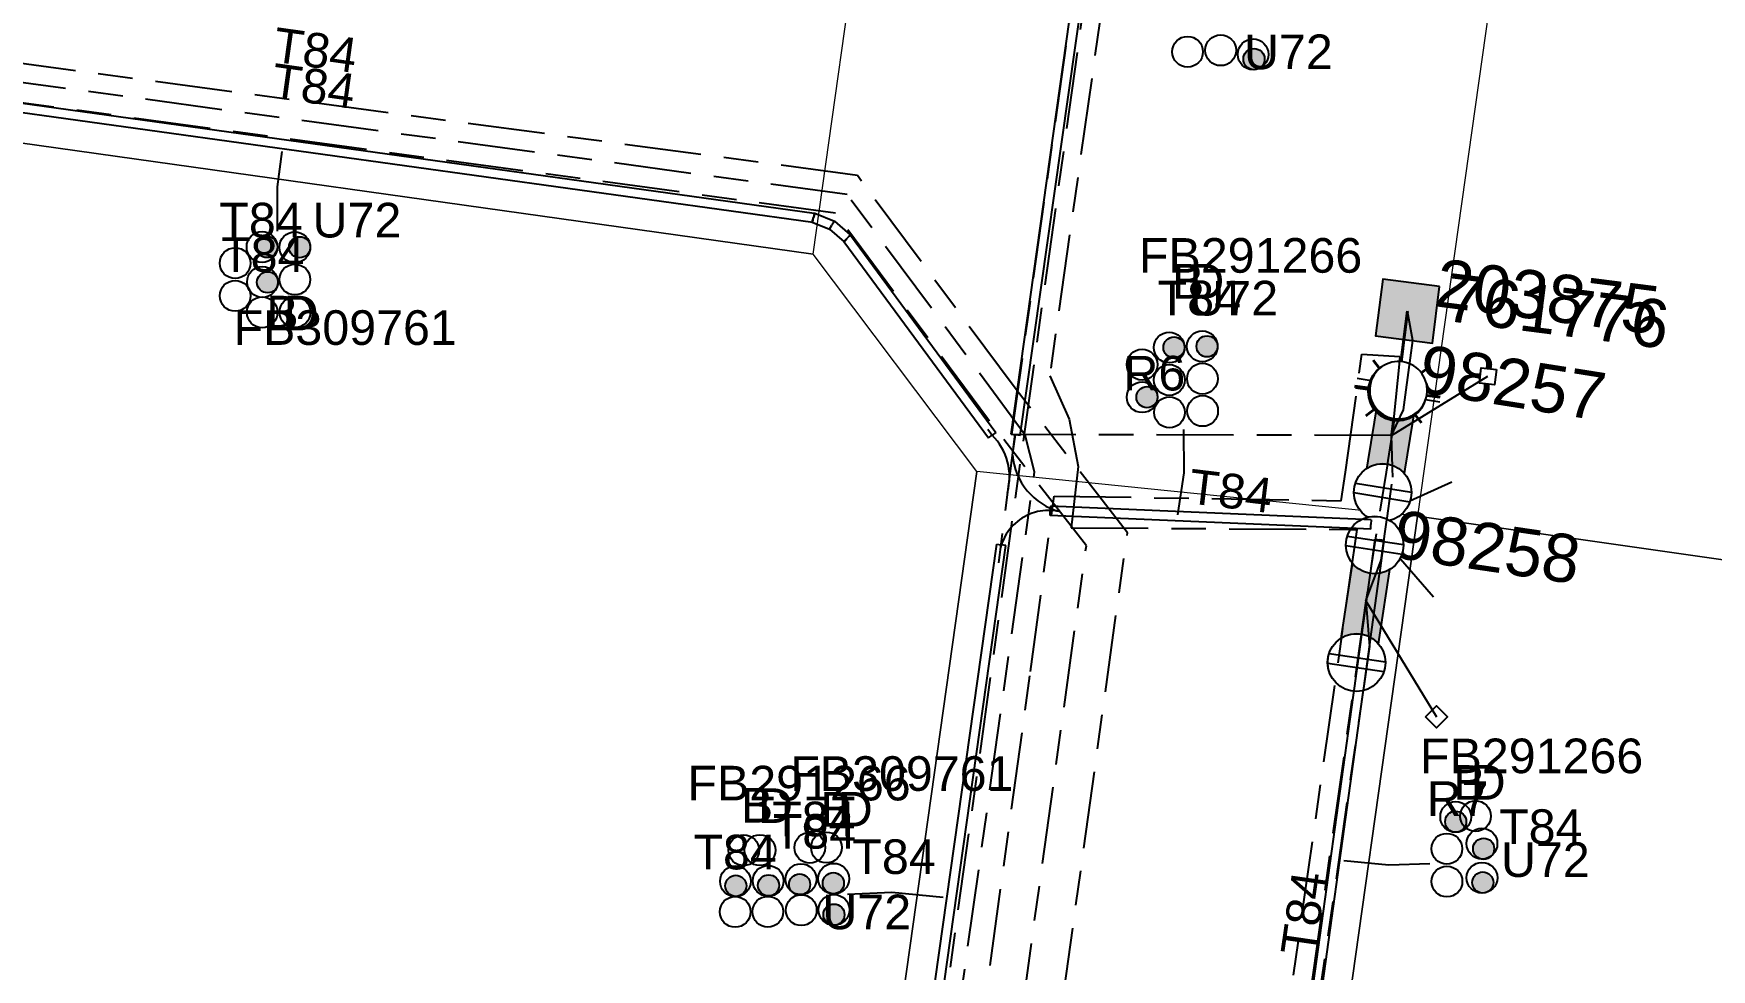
# Model space of a CAD drawing. Header units: metres. Extents: x 277863 to 282129, y 6130772 to 6135401.
# Drawn here: x 279434.9 to 279522.1, y 6133746.9 to 6133795.6 of the extents above; entities that cross this region are included whole.
import ezdxf
from ezdxf.enums import TextEntityAlignment as Align

# ---------------------------------------------------------------- set-up
doc = ezdxf.new("R2010")
doc.units = ezdxf.units.M
doc.linetypes.add('Cable Exist UG', pattern=[8.2, 4, -1.2, 1.8, -1.2])
doc.layers.get('0').update_dxf_attribs({"color": 6})
for name, color, linetype, lineweight in [('Cadastre Buildings_SP_EXT', 9, 'Continuous', 5), ('Cadastre Land Parcels_SP_EXT', 9, 'Continuous', 5), ('Cadastre Roads_SP_EXT', 9, 'Continuous', 5)]:
    doc.layers.add(name, color=color, linetype=linetype, lineweight=lineweight)
for name, color, linetype in [('Duct_SP_EXT', 7, 'Continuous'), ('Equip_LV_EXT', 7, 'Continuous'), ('Equip_SP_SL_EXT', 7, 'Continuous'), ('Mains_HV_EXT', 7, 'Continuous'), ('Mains_LV_EXT', 7, 'Continuous'), ('Mains_SL_EXT', 7, 'Continuous'), ('Services_SP_EXT', 7, 'Continuous'), ('SupportsUG_SP_LV_EXT', 7, 'Continuous'), ('SupportsUG_SP_LV_SL_EXT', 7, 'Continuous'), ('Trench_SP_EXT', 7, 'Continuous')]:
    doc.layers.add(name, color=color, linetype=linetype)
doc.styles.add('COLUMN_LABEL', font='arial.ttf')
doc.styles.add('iecARIAL', font='arial.ttf', dxfattribs={"height": 2})
doc.styles.add('POLE_LABEL', font='arial.ttf')
doc.styles.get("Standard").update_dxf_attribs({"font": 'arial.ttf'})

# ---------------------------------------------------------------- blocks, each defined once
blk = doc.blocks.new('COLUMN_EXT')
blk.add_hatch(color=256).paths.add_polyline_path([(-1.485, 1.485), (-1.485, -1.485), (1.485, -1.485), (1.485, 1.485)])
blk.add_lwpolyline([(-1.485, -1.485), (1.485, -1.485), (1.485, 1.485), (-1.485, 1.485)], close=True)
for tag, height, style, flags, p in [('ASSET_NUM', 2.5, 'COLUMN_LABEL', 8, (2, 2)), ('STRUCTURE_PLANT_NUMBER', 0.2, 'POLE_LABEL', 9, (1.813, 0.031)), ('STREET_CODE', 0.2, 'COLUMN_LABEL', 9, (1.813, -0.2))]:
    blk.add_attdef(tag, text='', height=height, dxfattribs=dict(style=style, flags=flags)).set_placement(p, align=Align.MIDDLE_LEFT)
at = {"flags": 9}
for tag, p in [('OWNED_BY', (1.813, -0.6)), ('STATE', (1.813, -0.8)), ('COLUMN_TYPE', (1.813, -0.4)), ('STREETNAME', (1.813, -1.6)), ('SUBURB', (1.813, -1.8)), ('USAGE', (1.813, -1)), ('LEGEND', (1.813, -1.2)), ('LOCATION', (1.813, -1.4)), ('NOTES', (1.813, -2))]:
    blk.add_attdef(tag, text='', height=0.2, dxfattribs=at).set_placement(p, align=Align.MIDDLE_LEFT)
at = {"flags": 1}
blk.add_attdef('Z', (1.813, -2.351), '', height=0.2, dxfattribs=at)
blk = doc.blocks.new('PILLAR_EXT')
blk.add_hatch(color=256).paths.add_polyline_path([(-2.475, 0.99), (-2.475, -0.99), (2.475, -0.99), (2.475, 0.99)])
blk.add_lwpolyline([(-2.475, -0.99), (2.475, -0.99), (2.475, 0.99), (-2.475, 0.99)], close=True)
at = {"style": 'iecARIAL', "flags": 8}
blk.add_attdef('ASSET_NUM', (1.5, 3.5), '', height=2.5, dxfattribs=at)
for tag, p, flags in [('OWNED_BY', (0, -0.2), 9), ('STATE', (0, -0.4), 9), ('SUPPORT_TYPE', (0, -0.6), 9), ('USAGE', (0, -0.8), 9), ('LEGEND', (0, -1), 9), ('STREETNAME', (0, -1.8), 9), ('LOCATION', (0, -1.2), 9), ('NOTES', (0, -1.4), 9), ('PARENT', (0, -1.6), 9), ('SUBURB', (0, -2), 1)]:
    blk.add_attdef(tag, p, '', height=0.2, dxfattribs=dict(flags=flags))
blk = doc.blocks.new('DUCT_EXT')
blk.add_circle((0, 0.8), 0.8)
at = {"flags": 1}
blk.add_attdef('Z', (0, 0), '', height=0.2, dxfattribs=at)
at = {"flags": 9}
for tag, p in [('DUCT_CODE', (0, 0)), ('XSECT_TYPE', (0, -0.2)), ('STATE', (0, -0.6)), ('FB_REFERENCE', (0, -0.4)), ('NOTES', (0, -0.8))]:
    blk.add_attdef(tag, text='', height=0.2, dxfattribs=at).set_placement(p, align=Align.MIDDLE_LEFT)
blk = doc.blocks.new('SL_LANTERN_EXT')
at = {"lineweight": 40}
for p, q in [((0, 1.968), (0, 6.468)), ((-1.459, 5.676), (-1.061, 5.278)), ((1.458, 5.676), (1.06, 5.278)), ((-2.25, 4.218), (2.25, 4.218)), ((-1.459, 2.759), (-1.061, 3.157)), ((0, 0), (0, 2.721)), ((1.458, 2.759), (1.06, 3.157))]:
    blk.add_line(p, q, dxfattribs=at)
blk.add_circle((0, 4.218), 1.5, dxfattribs=at)
at = {"style": 'iecARIAL', "flags": 8}
blk.add_attdef('ASSET_NUM', (1.5, 1.5), '', height=2.5, dxfattribs=at)
for tag, p, height, flags in [('CONSTRUCTED_VOLTAGE', (0.981, -0.653), 0.2, 9), ('CONTROL_TYPE', (0.981, -0.853), 0.2, 9), ('LANTERN_PURPOSE', (0.981, -1.053), 0.2, 9), ('LNUMBER', (2.181, -3.253), 2.5, 8), ('OPERATING_VOLTAGE', (0.981, -1.653), 0.2, 9), ('ORIENTATION', (0.981, -1.853), 0.2, 9), ('LANTERN_TYPE', (0.981, -1.253), 0.2, 9), ('NO_PHASES', (0.981, -1.453), 0.2, 9), ('OWNED_BY', (0.981, -2.053), 0.2, 9), ('STATE', (0.981, -2.253), 0.2, 9), ('CEXIST', (0.981, -2.653), 0.2, 9), ('USAGE', (0.981, -2.453), 0.2, 9), ('CNEW', (0.981, -2.853), 0.2, 9), ('CNUMBER', (0.981, -3.053), 0.2, 9), ('CREMOVE', (0.981, -3.253), 0.2, 9), ('CREPLACE', (0.981, -3.453), 0.2, 9), ('LKINGHEIGHT', (0.981, -3.653), 0.2, 9), ('LBRACKET', (0.981, -3.853), 0.2, 9), ('LBRACKETVOCAB', (0.981, -4.053), 0.2, 9), ('LCATEGORY', (0.981, -4.253), 0.2, 9), ('LCHARGE1', (0.981, -4.453), 0.2, 9), ('LCHARGE1PERCENT', (0.981, -4.653), 0.2, 9), ('LCHARGE2', (0.981, -4.853), 0.2, 9), ('LCHARGE2PERCENT', (0.981, -5.053), 0.2, 9), ('LCHARGE3', (0.981, -5.253), 0.2, 9), ('LCHARGE3PERCENT', (0.981, -5.453), 0.2, 9), ('LEXIST', (0.981, -5.653), 0.2, 9), ('LLAMP', (0.981, -5.853), 0.2, 9), ('LLAMPVOCAB', (0.981, -6.053), 0.2, 9), ('LMAST', (0.981, -6.253), 0.2, 9), ('LMASTVOCAB', (0.981, -6.453), 0.2, 9), ('LNEW', (0.981, -6.653), 0.2, 9), ('LANTNUMBER', (0.981, -6.853), 0.2, 9), ('LOUTREACH', (0.981, -7.253), 0.2, 9), ('LOUTREACHVOCAB', (0.981, -7.453), 0.2, 9), ('LRATECODE', (0.981, -7.653), 0.2, 9), ('LREMOVE', (0.981, -7.853), 0.2, 9), ('LREPLACE', (0.981, -8.053), 0.2, 9), ('LTYPE', (0.981, -8.253), 0.2, 9), ('LTYPEVOCAB', (0.981, -8.453), 0.2, 9), ('LEGEND', (0.981, -8.653), 0.2, 9), ('LOCATION', (0.981, -8.853), 0.2, 9), ('STREETNAME', (0.981, -9.253), 0.2, 9), ('SUBURB', (0.981, -9.453), 0.2, 1), ('NOTES', (0.981, -9.053), 0.2, 9)]:
    blk.add_attdef(tag, p, '', height=height, dxfattribs=dict(flags=flags))
blk = doc.blocks.new('CCP_EXT')
at = {"flags": 9}
for tag, p in [('STATE', (0, -1.8)), ('USAGE', (0, -1.2)), ('LEGEND', (0, -1.4)), ('LIFE_SUPPORT', (0, -1.6)), ('NOTES', (0, -2))]:
    blk.add_attdef(tag, text='', height=0.2, dxfattribs=at).set_placement(p, align=Align.MIDDLE_LEFT)
blk.add_wipeout([(0, 0.566), (0.566, 0), (0, -0.566), (-0.566, 0)])
blk.add_lwpolyline([(-0.566, 0), (0, 0.566), (0.566, 0), (0, -0.566), (-0.566, 0)])
at = {"flags": 1}
blk.add_attdef('Z', (0, 0), '', height=0.2, dxfattribs=at)
at = {"flags": 9}
for tag, p in [('CCP_TYPE', (0, 0)), ('OPERATING_VOLTAGE', (0, -0.6)), ('ORIENTATION', (0, -0.8)), ('CONSTRUCTED_VOLTAGE', (0, -0.2)), ('NO_PHASES', (0, -0.4)), ('OWNED_BY', (0, -1))]:
    blk.add_attdef(tag, text='', height=0.2, dxfattribs=at).set_placement(p, align=Align.MIDDLE_LEFT)
blk = doc.blocks.new('LV_UG_LINKS_OPEN_EXT')
for p, q in [((-0.249, 1.473), (-0.249, 2.22)), ((0.249, 1.473), (0.249, 2.22)), ((-0.249, -1.473), (-0.249, -2.22)), ((0.249, -1.473), (0.249, -2.22))]:
    blk.add_line(p, q)
at = {"flags": 9}
for tag, p in [('ACTUAL_STATUS', (0, 0)), ('OPERATING_VOLTAGE', (0, -0.6)), ('ORIENTATION', (0, -0.8)), ('CONSTRUCTED_VOLTAGE', (0, -0.2)), ('NO_PHASES', (0, -0.4)), ('STATE', (0, -1)), ('SWITCH_TYPE', (0, -1.2)), ('USAGE', (0, -1.4)), ('NOTES', (0, -1.6))]:
    blk.add_attdef(tag, text='', height=0.2, dxfattribs=at).set_placement(p, align=Align.MIDDLE_LEFT)
at = {"flags": 1}
blk.add_attdef('Z', (0, 0), '', height=0.2, dxfattribs=at)
blk.add_wipeout([(-0.249, 1.473), (-0.432, 1.43), (-0.608, 1.365), (-0.774, 1.278), (-0.928, 1.171), (-1.067, 1.045), (-1.19, 0.903), (-1.294, 0.747), (-1.377, 0.579), (-1.439, 0.402), (-1.478, 0.218), (-1.494, 0.031), (-1.486, -0.156), (-1.455, -0.341), (-1.4, -0.521), (-1.324, -0.692), (-1.227, -0.853), (-1.11, -1), (-0.976, -1.131), (-0.827, -1.244), (-0.664, -1.338), (-0.491, -1.411), (-0.311, -1.461), (-0.125, -1.489), (0.062, -1.493), (0.249, -1.473), (0.432, -1.43), (0.608, -1.365), (0.774, -1.278), (0.928, -1.171), (1.067, -1.045), (1.19, -0.903), (1.294, -0.747), (1.377, -0.579), (1.439, -0.402), (1.478, -0.218), (1.494, -0.031), (1.486, 0.156), (1.455, 0.341), (1.4, 0.521), (1.324, 0.692), (1.227, 0.853), (1.11, 1), (0.976, 1.131), (0.827, 1.244), (0.664, 1.338), (0.491, 1.411), (0.311, 1.461), (0.125, 1.489), (-0.062, 1.493)])
blk.add_lwpolyline([(0, -1.494, 1), (0, 1.494, 1)], format="xyb", close=True)
blk = doc.blocks.new('LV_UG_LINKS_CLOSED_EXT')
blk.add_wipeout([(-1.056, 1.057), (-1.18, 0.916), (-1.286, 0.761), (-1.371, 0.594), (-1.435, 0.417), (-1.476, 0.234), (-1.493, 0.047), (-1.487, -0.14), (-1.458, -0.326), (-1.406, -0.506), (-1.331, -0.678), (-1.236, -0.839), (-1.121, -0.988), (-0.988, -1.12), (-0.84, -1.235), (-0.679, -1.331), (-0.506, -1.406), (-0.326, -1.458), (-0.141, -1.487), (0.047, -1.493), (0.233, -1.476), (0.416, -1.435), (0.593, -1.371), (0.76, -1.286), (0.915, -1.181), (1.056, -1.057), (1.18, -0.916), (1.286, -0.761), (1.371, -0.594), (1.435, -0.417), (1.476, -0.234), (1.493, -0.047), (1.487, 0.14), (1.458, 0.326), (1.406, 0.506), (1.331, 0.678), (1.236, 0.839), (1.121, 0.988), (0.988, 1.12), (0.84, 1.235), (0.679, 1.331), (0.506, 1.406), (0.326, 1.458), (0.141, 1.487), (-0.047, 1.493), (-0.233, 1.476), (-0.416, 1.435), (-0.593, 1.371), (-0.76, 1.286), (-0.915, 1.181)])
for p, q in [((-0.25, -1.479), (-0.25, 1.479)), ((0.25, -1.479), (0.25, 1.479))]:
    blk.add_line(p, q)
blk.add_circle((0, 0), 1.5)
at = {"flags": 9}
for tag, p in [('ACTUAL_STATUS', (0, 0)), ('OPERATING_VOLTAGE', (0, -0.6)), ('ORIENTATION', (0, -0.8)), ('CONSTRUCTED_VOLTAGE', (0, -0.2)), ('NO_PHASES', (0, -0.4)), ('STATE', (0, -1)), ('SWITCH_TYPE', (0, -1.2)), ('USAGE', (0, -1.4)), ('NOTES', (0, -1.6))]:
    blk.add_attdef(tag, text='', height=0.2, dxfattribs=at).set_placement(p, align=Align.MIDDLE_LEFT)
at = {"flags": 1}
blk.add_attdef('Z', (0, 0), '', height=0.2, dxfattribs=at)
blk = doc.blocks.new('CABLE_LARGE_EXT')
h = blk.add_hatch(color=256)
edge = h.paths.add_edge_path()
edge.add_arc((0, 0.55), 0.55, 0, 360)
blk.add_circle((0, 0.55), 0.55)
at = {"flags": 1}
blk.add_attdef('Z', (0, 0), '', height=0.2, dxfattribs=at)
at = {"flags": 9}
for tag, p in [('COND_CODE', (0, 0)), ('XSECT_SIZE', (0, -0.6)), ('STATE', (0, -0.4)), ('FB_REFERENCE', (0, -0.2)), ('NOTES', (0, -0.8))]:
    blk.add_attdef(tag, text='', height=0.2, dxfattribs=at).set_placement(p, align=Align.MIDDLE_LEFT)

msp = doc.modelspace()

# ---------------------------------------------------------------- linework, layer by layer
at = {"layer": 'Cadastre Land Parcels_SP_EXT', "linetype": 'Continuous'}
for points in [[(279506.842, 6133770.479), (279599.348, 6133757.262), (279610.301, 6133835.109), (279517.772, 6133848.132), (279512.315, 6133809.358), (279506.842, 6133770.479)], [(279417.495, 6133731.617), (279476.963, 6133723.285), (279483.937, 6133772.797), (279475.425, 6133784.103), (279426.048, 6133791.022), (279417.495, 6133731.617)]]:
    msp.add_lwpolyline(points, close=True, dxfattribs=at)
at = {"layer": 'Cadastre Roads_SP_EXT', "linetype": 'Continuous'}
msp.add_lwpolyline([(279335.899, 6133803.605), (279350.759, 6133801.537), (279405.582, 6133793.89), (279416.142, 6133792.411), (279426.048, 6133791.022), (279475.425, 6133784.103), (279478.215, 6133803.939), (279408.371, 6133813.718), (279329.572, 6133824.389)], dxfattribs=at)
at = {"layer": 'Duct_SP_EXT'}
for p, q in [((279485.713, 6133774.745), (279490.558, 6133809.02)), ((279486.189, 6133774.678), (279491.034, 6133808.953)), ((279407.844, 6133795.617), (279475.481, 6133786.236)), ((279407.778, 6133795.141), (279475.415, 6133785.76)), ((279475.384, 6133785.765), (279475.448, 6133785.998)), ((279475.415, 6133785.76), (279475.448, 6133785.998)), ((279475.481, 6133786.236), (279475.448, 6133785.998)), ((279475.512, 6133786.232), (279475.448, 6133785.998)), ((279475.481, 6133786.236), (279475.512, 6133786.232)), ((279475.512, 6133786.232), (279476.533, 6133785.805)), ((279475.415, 6133785.76), (279475.384, 6133785.765)), ((279475.384, 6133785.765), (279476.278, 6133785.391)), ((279476.278, 6133785.391), (279476.406, 6133785.598)), ((279476.278, 6133785.391), (279477.038, 6133784.74)), ((279476.533, 6133785.805), (279476.406, 6133785.598)), ((279476.533, 6133785.805), (279477.35, 6133785.105)), ((279477.017, 6133784.758), (279477.194, 6133784.922)), ((279477.038, 6133784.74), (279477.017, 6133784.758)), ((279477.017, 6133784.758), (279484.539, 6133774.546)), ((279477.038, 6133784.74), (279477.194, 6133784.922)), ((279477.35, 6133785.105), (279477.194, 6133784.922)), ((279477.371, 6133785.087), (279477.194, 6133784.922)), ((279477.35, 6133785.105), (279477.371, 6133785.087)), ((279477.371, 6133785.087), (279484.926, 6133774.83)), ((279484.539, 6133774.546), (279484.733, 6133774.688)), ((279484.926, 6133774.83), (279484.733, 6133774.688)), ((279485.713, 6133774.745), (279485.951, 6133774.712)), ((279486.189, 6133774.678), (279485.951, 6133774.712)), ((279487.737, 6133770.519), (279487.747, 6133770.759)), ((279487.757, 6133770.999), (279487.747, 6133770.759)), ((279478.195, 6133720.954), (279484.969, 6133769.026)), ((279478.671, 6133720.887), (279485.444, 6133768.959)), ((279484.969, 6133769.026), (279485.207, 6133768.992)), ((279485.444, 6133768.959), (279485.207, 6133768.992))]:
    msp.add_line(p, q, dxfattribs=at)
for points in [[(279447.591, 6133785.288), (279447.582, 6133787.602), (279447.84, 6133789.438)], [(279494.673, 6133774.985), (279494.686, 6133772.733), (279494.37, 6133770.548)], [(279507.472, 6133752.409), (279505.339, 6133752.332), (279503, 6133752.563)], [(279477.216, 6133750.827), (279479.52, 6133750.94), (279482.184, 6133750.669)]]:
    msp.add_lwpolyline(points, dxfattribs=at)
at = {"layer": 'Mains_HV_EXT', "linetype": 'Cable Exist UG'}
msp.add_lwpolyline([(279470.792, 6133714.786), (279471.459, 6133716.642), (279478.92, 6133715.642), (279478.92, 6133715.642), (279486.931, 6133772.779), (279486.453, 6133774.69), (279486.453, 6133774.69), (279477.199, 6133787.195), (279426.398, 6133794.091), (279417.674, 6133795.345), (279272.75, 6133815.171), (279271.906, 6133808.271), (279270.72, 6133806.834)], dxfattribs=at)
at = {"layer": 'Mains_LV_EXT', "linetype": 'Cable Exist UG'}
for points in [[(279494.786, 6133835.194), (279481.448, 6133739.158), (279484.616, 6133733.28), (279484.255, 6133730.53), (279482.102, 6133729.542), (279479.727, 6133712.942), (279474.183, 6133713.726), (279470.759, 6133714.672)], [(279470.74, 6133714.74), (279473, 6133710.584), (279483.31, 6133709.373), (279483.777, 6133712.612), (279483.777, 6133712.612), (279485.795, 6133726.86), (279487.966, 6133727.848), (279488.795, 6133734.186), (279487.248, 6133736.979), (279491.763, 6133769.619), (279485.918, 6133777.125), (279477.726, 6133788.186), (279426.463, 6133795.051), (279406.977, 6133797.688), (279408.146, 6133811.751)], [(279470.74, 6133714.74), (279473.113, 6133711.635), (279481.473, 6133710.593), (279481.857, 6133713.504), (279481.857, 6133713.504), (279483.95, 6133728.206), (279486.11, 6133729.187), (279486.703, 6133733.723), (279485.268, 6133736.295), (279485.108, 6133736.18), (279485.108, 6133736.18), (279489.626, 6133768.936), (279484.483, 6133775.561), (279484.483, 6133775.561), (279476.593, 6133786.228), (279426.218, 6133793.055), (279416.175, 6133794.408)]]:
    msp.add_lwpolyline(points, dxfattribs=at)
at = {"layer": 'Trench_SP_EXT', "linetype": 'Cable Exist UG'}
for points in [[(279484.501, 6133775.002), (279484.733, 6133774.688), (279484.733, 6133774.688, -0.267489), (279485.525, 6133771.712)], [(279488.237, 6133770.715, -0.310768), (279485.785, 6133773.65), (279485.785, 6133773.65), (279485.951, 6133774.712)], [(279488.237, 6133770.715, 0.487512), (279485.092, 6133768.155)]]:
    msp.add_lwpolyline(points, format="xyb", dxfattribs=at)
for points in [[(279485.911, 6133774.743), (279485.058, 6133768.052)], [(279504.868, 6133770.546), (279505.17, 6133772.714)], [(279508.625, 6133772.241), (279504.868, 6133770.546)], [(279507.665, 6133766.275), (279504.747, 6133769.629)]]:
    msp.add_lwpolyline(points, dxfattribs=at)

# ---------------------------------------------------------------- block references
at = {"layer": 'Duct_SP_EXT'}
for name, p in [('DUCT_EXT', (279494.887, 6133793.817)), ('DUCT_EXT', (279496.608, 6133793.895)), ('DUCT_EXT', (279498.292, 6133793.683)), ('CABLE_LARGE_EXT', (279498.34, 6133793.686)), ('DUCT_EXT', (279471.824, 6133752.312)), ('DUCT_EXT', (279472.664, 6133752.317)), ('DUCT_EXT', (279475.253, 6133752.448)), ('DUCT_EXT', (279476.117, 6133752.455)), ('DUCT_EXT', (279471.388, 6133750.697)), ('DUCT_EXT', (279473.09, 6133750.721)), ('DUCT_EXT', (279474.795, 6133750.809)), ('DUCT_EXT', (279476.496, 6133750.831)), ('CABLE_LARGE_EXT', (279471.409, 6133750.711)), ('CABLE_LARGE_EXT', (279473.111, 6133750.736)), ('CABLE_LARGE_EXT', (279474.724, 6133750.782)), ('CABLE_LARGE_EXT', (279476.478, 6133750.848)), ('DUCT_EXT', (279471.376, 6133749.11)), ('DUCT_EXT', (279473.074, 6133749.115)), ('DUCT_EXT', (279474.81, 6133749.198)), ('DUCT_EXT', (279476.509, 6133749.213)), ('CABLE_LARGE_EXT', (279476.509, 6133749.213))]:
    msp.add_blockref(name, p, dxfattribs=at)
for name, p, rotation in [('DUCT_EXT', (279447.588, 6133784.47), 90.08808923163085), ('DUCT_EXT', (279449.291, 6133784.457), 90.08808923163085), ('DUCT_EXT', (279446.188, 6133783.631), 90.08808923163085), ('CABLE_LARGE_EXT', (279447.588, 6133784.47), 90.08808923163085), ('CABLE_LARGE_EXT', (279449.291, 6133784.457), 90.08808923163085), ('DUCT_EXT', (279447.606, 6133782.649), 90.08808923163085), ('DUCT_EXT', (279449.292, 6133782.78), 90.08808923163085), ('DUCT_EXT', (279446.191, 6133781.93), 90.08808923163085), ('CABLE_LARGE_EXT', (279447.623, 6133782.637), 90.08808923163085), ('DUCT_EXT', (279447.595, 6133781.074), 90.08808923163085), ('DUCT_EXT', (279449.296, 6133781.081), 90.08808923163085), ('DUCT_EXT', (279494.732, 6133779.244), 90.11184471866089), ('DUCT_EXT', (279496.449, 6133779.305), 90.11184471866089), ('DUCT_EXT', (279493.323, 6133778.357), 90.11184471866089), ('CABLE_LARGE_EXT', (279494.732, 6133779.244), 90.11184471866089), ('CABLE_LARGE_EXT', (279496.449, 6133779.305), 90.11184471866089), ('DUCT_EXT', (279494.739, 6133777.56), 90.11184471866089), ('DUCT_EXT', (279496.458, 6133777.626), 90.11184471866089), ('DUCT_EXT', (279493.326, 6133776.662), 90.11184471866089), ('CABLE_LARGE_EXT', (279493.326, 6133776.662), 90.11184471866089), ('DUCT_EXT', (279494.746, 6133775.875), 90.11184471866089), ('DUCT_EXT', (279496.467, 6133775.949), 90.11184471866089), ('DUCT_EXT', (279508.821, 6133754.044), 359.8780847665631), ('DUCT_EXT', (279509.851, 6133754.087), 359.8780847665631), ('CABLE_LARGE_EXT', (279508.821, 6133754.044), 359.8780847665631), ('DUCT_EXT', (279508.361, 6133752.39), 359.8780847665631), ('DUCT_EXT', (279510.183, 6133752.655), 359.8780847665631), ('CABLE_LARGE_EXT', (279510.271, 6133752.639), 359.8780847665631), ('DUCT_EXT', (279508.364, 6133750.686), 359.8780847665631), ('DUCT_EXT', (279510.186, 6133750.882), 359.8780847665631), ('CABLE_LARGE_EXT', (279510.228, 6133750.885), 359.8780847665631)]:
    msp.add_blockref(name, p, dxfattribs=dict(at, rotation=rotation))
at = {"layer": 'Equip_SP_SL_EXT'}
ref = msp.add_blockref('SL_LANTERN_EXT', (279506.323, 6133781.137), dxfattribs=dict(at, rotation=172.6942401783013))
ref.add_attrib('ASSET_NUM', '203875', dxfattribs={"layer": '0', "height": 2.5, "rotation": 352.69424, "style": 'iecARIAL'}).set_placement((279507.823, 6133782.637), align=Align.MIDDLE_LEFT)
at = {"layer": 'SupportsUG_SP_LV_EXT'}
ref = msp.add_blockref('PILLAR_EXT', (279505.48, 6133774.675), dxfattribs=dict(at, rotation=260.685667861474))
ref.add_attrib('ASSET_NUM', '98257', dxfattribs={"layer": '0', "height": 2.5, "rotation": 350.98928, "style": 'iecARIAL'}).set_placement((279506.98, 6133778.175), align=Align.MIDDLE_LEFT)
ref = msp.add_blockref('PILLAR_EXT', (279504.15, 6133766.084), dxfattribs=dict(at, rotation=261.4781365535913))
ref.add_attrib('ASSET_NUM', '98258', dxfattribs={"layer": '0', "height": 2.5, "rotation": 351.66507, "style": 'iecARIAL'}).set_placement((279505.65, 6133769.584), align=Align.MIDDLE_LEFT)
at = {"layer": 'SupportsUG_SP_LV_SL_EXT'}
ref = msp.add_blockref('COLUMN_EXT', (279506.323, 6133781.137), dxfattribs=dict(at, rotation=172.6942401783013))
ref.add_attrib('ASSET_NUM', '761776', dxfattribs={"layer": '0', "height": 2.5, "rotation": 352.69424, "style": 'COLUMN_LABEL'}).set_placement((279508.323, 6133781.887), align=Align.MIDDLE_LEFT)

# ---------------------------------------------------------------- texts
at = {"layer": 'Duct_SP_EXT'}
for s, p in [('U72', (279497.819, 6133793.714)), ('T84', (279444.565, 6133784.968)), ('U72', (279449.412, 6133784.965)), ('T84', (279444.658, 6133783.177)), ('FB291266', (279492.361, 6133783.132)), ('B', (279494.076, 6133781.786)), ('D', (279494.978, 6133781.794)), ('T84', (279493.331, 6133780.918)), ('U72', (279494.982, 6133780.91)), ('B', (279447.008, 6133780.134)), ('D', (279447.908, 6133780.134)), ('FB309761', (279445.307, 6133779.38)), ('R6', (279491.555, 6133777.01)), ('FB291266', (279506.966, 6133757.117)), ('FB291266', (279468.894, 6133755.702)), ('FB309761', (279474.237, 6133756.199)), ('B', (279508.695, 6133755.735)), ('D', (279509.601, 6133755.744)), ('B', (279471.671, 6133754.551)), ('R7', (279507.314, 6133754.896)), ('D', (279472.568, 6133754.531)), ('T84', (279473.296, 6133753.838)), ('B', (279475.809, 6133754.337)), ('D', (279476.71, 6133754.346)), ('T84', (279473.328, 6133753.195)), ('T84', (279511.076, 6133753.439)), ('T84', (279469.206, 6133752.116)), ('T84', (279477.464, 6133751.879)), ('U72', (279511.174, 6133751.724)), ('U72', (279475.909, 6133749.006))]:
    msp.add_text(s, height=1.8, dxfattribs=at).set_placement(p)
at = {"layer": 'Mains_LV_EXT'}
for rotation, p in [(352.00289, (279447.288, 6133794.114)), (352.00289, (279447.197, 6133792.247)), (353.08877, (279494.872, 6133771.155)), (81.80792, (279501.5, 6133747.562))]:
    msp.add_text('T84', height=1.8, rotation=rotation, dxfattribs=at).set_placement(p)

# ---------------------------------------------------------------- next in the draw order: block references
at = {"layer": 'Equip_LV_EXT', "rotation": 260.685667861474}
msp.add_blockref('LV_UG_LINKS_OPEN_EXT', (279505.845, 6133777.026), dxfattribs=at)
at = {"layer": 'Services_SP_EXT', "rotation": 218.6856676826498}
msp.add_blockref('CCP_EXT', (279510.492, 6133777.752), dxfattribs=at)
at = {"layer": 'Services_SP_EXT'}
msp.add_blockref('CCP_EXT', (279507.822, 6133760.047), dxfattribs=at)

# ---------------------------------------------------------------- next in the draw order: linework, layer by layer
at = {"layer": 'Cadastre Buildings_SP_EXT', "linetype": 'Continuous'}
msp.add_lwpolyline([(279597.449, 6133743.771), (279599.348, 6133757.261), (279506.842, 6133770.479), (279501.264, 6133730.855), (279593.771, 6133717.623), (279597.449, 6133743.771)], close=True, dxfattribs=at)
at = {"layer": 'Cadastre Roads_SP_EXT', "linetype": 'Continuous'}
msp.add_lwpolyline([(279478.924, 6133572.164), (279484.509, 6133611.837), (279490.094, 6133651.509), (279495.679, 6133691.182), (279501.264, 6133730.855), (279506.842, 6133770.479), (279483.937, 6133772.797), (279476.963, 6133723.285), (279465.672, 6133643.091), (279459.499, 6133599.237), (279448.201, 6133590.73), (279444.99, 6133567.918)], dxfattribs=at)
at = {"layer": 'Mains_LV_EXT', "linetype": 'Cable Exist UG'}
msp.add_lwpolyline([(279505.915, 6133778.773), (279505.505, 6133774.693)], dxfattribs=at)
at = {"layer": 'Mains_SL_EXT', "linetype": 'Cable Exist UG'}
for points in [[(279505.48, 6133774.675), (279485.749, 6133774.72), (279495.411, 6133843.68), (279496.159, 6133844.982)], [(279505.48, 6133774.675), (279506.113, 6133776.008), (279506.596, 6133779.611), (279506.323, 6133781.137)]]:
    msp.add_lwpolyline(points, dxfattribs=at)
at = {"layer": 'Services_SP_EXT'}
msp.add_lwpolyline([(279505.48, 6133774.675), (279510.492, 6133777.752)], dxfattribs=at)

# ---------------------------------------------------------------- next in the draw order: block references
at = {"layer": 'Equip_LV_EXT'}
for p, rotation in [((279505.025, 6133771.711), 260.685667861474), ((279503.667, 6133762.872), 261.4781365535913)]:
    msp.add_blockref('LV_UG_LINKS_CLOSED_EXT', p, dxfattribs=dict(at, rotation=rotation))

# ---------------------------------------------------------------- next in the draw order: linework, layer by layer
at = {"layer": 'Mains_LV_EXT', "linetype": 'Cable Exist UG'}
msp.add_lwpolyline([(279504.15, 6133766.084), (279498.739, 6133727.91), (279503.122, 6133727.284), (279506.279, 6133726.313)], dxfattribs=at)
at = {"layer": 'Mains_SL_EXT', "linetype": 'Cable Exist UG'}
msp.add_lwpolyline([(279504.15, 6133766.084), (279504.335, 6133763.705), (279499.256, 6133728.292), (279506.031, 6133726.391)], dxfattribs=at)
at = {"layer": 'Services_SP_EXT'}
msp.add_lwpolyline([(279504.15, 6133766.084), (279507.822, 6133760.047)], dxfattribs=at)

# ---------------------------------------------------------------- next in the draw order: block references
at = {"layer": 'Equip_LV_EXT', "rotation": 261.4781365535913}
msp.add_blockref('LV_UG_LINKS_CLOSED_EXT', (279504.607, 6133768.976), dxfattribs=at)

# ---------------------------------------------------------------- next in the draw order: linework, layer by layer
at = {"layer": 'Duct_SP_EXT'}
for p, q in [((279504.406, 6133769.803), (279487.737, 6133770.519)), ((279504.426, 6133770.283), (279487.757, 6133770.999)), ((279504.406, 6133769.803), (279504.416, 6133770.043)), ((279504.426, 6133770.283), (279504.416, 6133770.043)), ((279499.39, 6133731.514), (279504.637, 6133769.276)), ((279499.866, 6133731.448), (279505.112, 6133769.21)), ((279504.637, 6133769.276), (279504.874, 6133769.243)), ((279505.112, 6133769.21), (279504.874, 6133769.243))]:
    msp.add_line(p, q, dxfattribs=at)
at = {"layer": 'Mains_HV_EXT', "linetype": 'Cable Exist UG'}
msp.add_lwpolyline([(279505.954, 6133906.902), (279487.721, 6133777.764), (279488.727, 6133775.52), (279489.206, 6133773.054), (279488.844, 6133769.87), (279503.677, 6133769.787), (279497.867, 6133729.034), (279506.436, 6133727.823), (279506.25, 6133726.042)], dxfattribs=at)
at = {"layer": 'Mains_LV_EXT', "linetype": 'Cable Exist UG'}
for points in [[(279479.377, 6133725.625), (279480.192, 6133730.813), (279482.34, 6133731.47), (279482.61, 6133733.557), (279483.144, 6133736.819), (279483.517, 6133739.002), (279486.722, 6133762.408), (279487.947, 6133771.525), (279502.871, 6133771.278), (279503.101, 6133772.757), (279503.949, 6133778.907), (279505.915, 6133778.773)], [(279505.505, 6133774.693), (279504.15, 6133766.084)]]:
    msp.add_lwpolyline(points, dxfattribs=at)
at = {"layer": 'Mains_SL_EXT', "linetype": 'Cable Exist UG'}
msp.add_lwpolyline([(279504.15, 6133766.084), (279504.944, 6133768.184), (279505.55, 6133772.497), (279505.48, 6133774.675)], dxfattribs=at)

doc.saveas('drawing.dxf')
